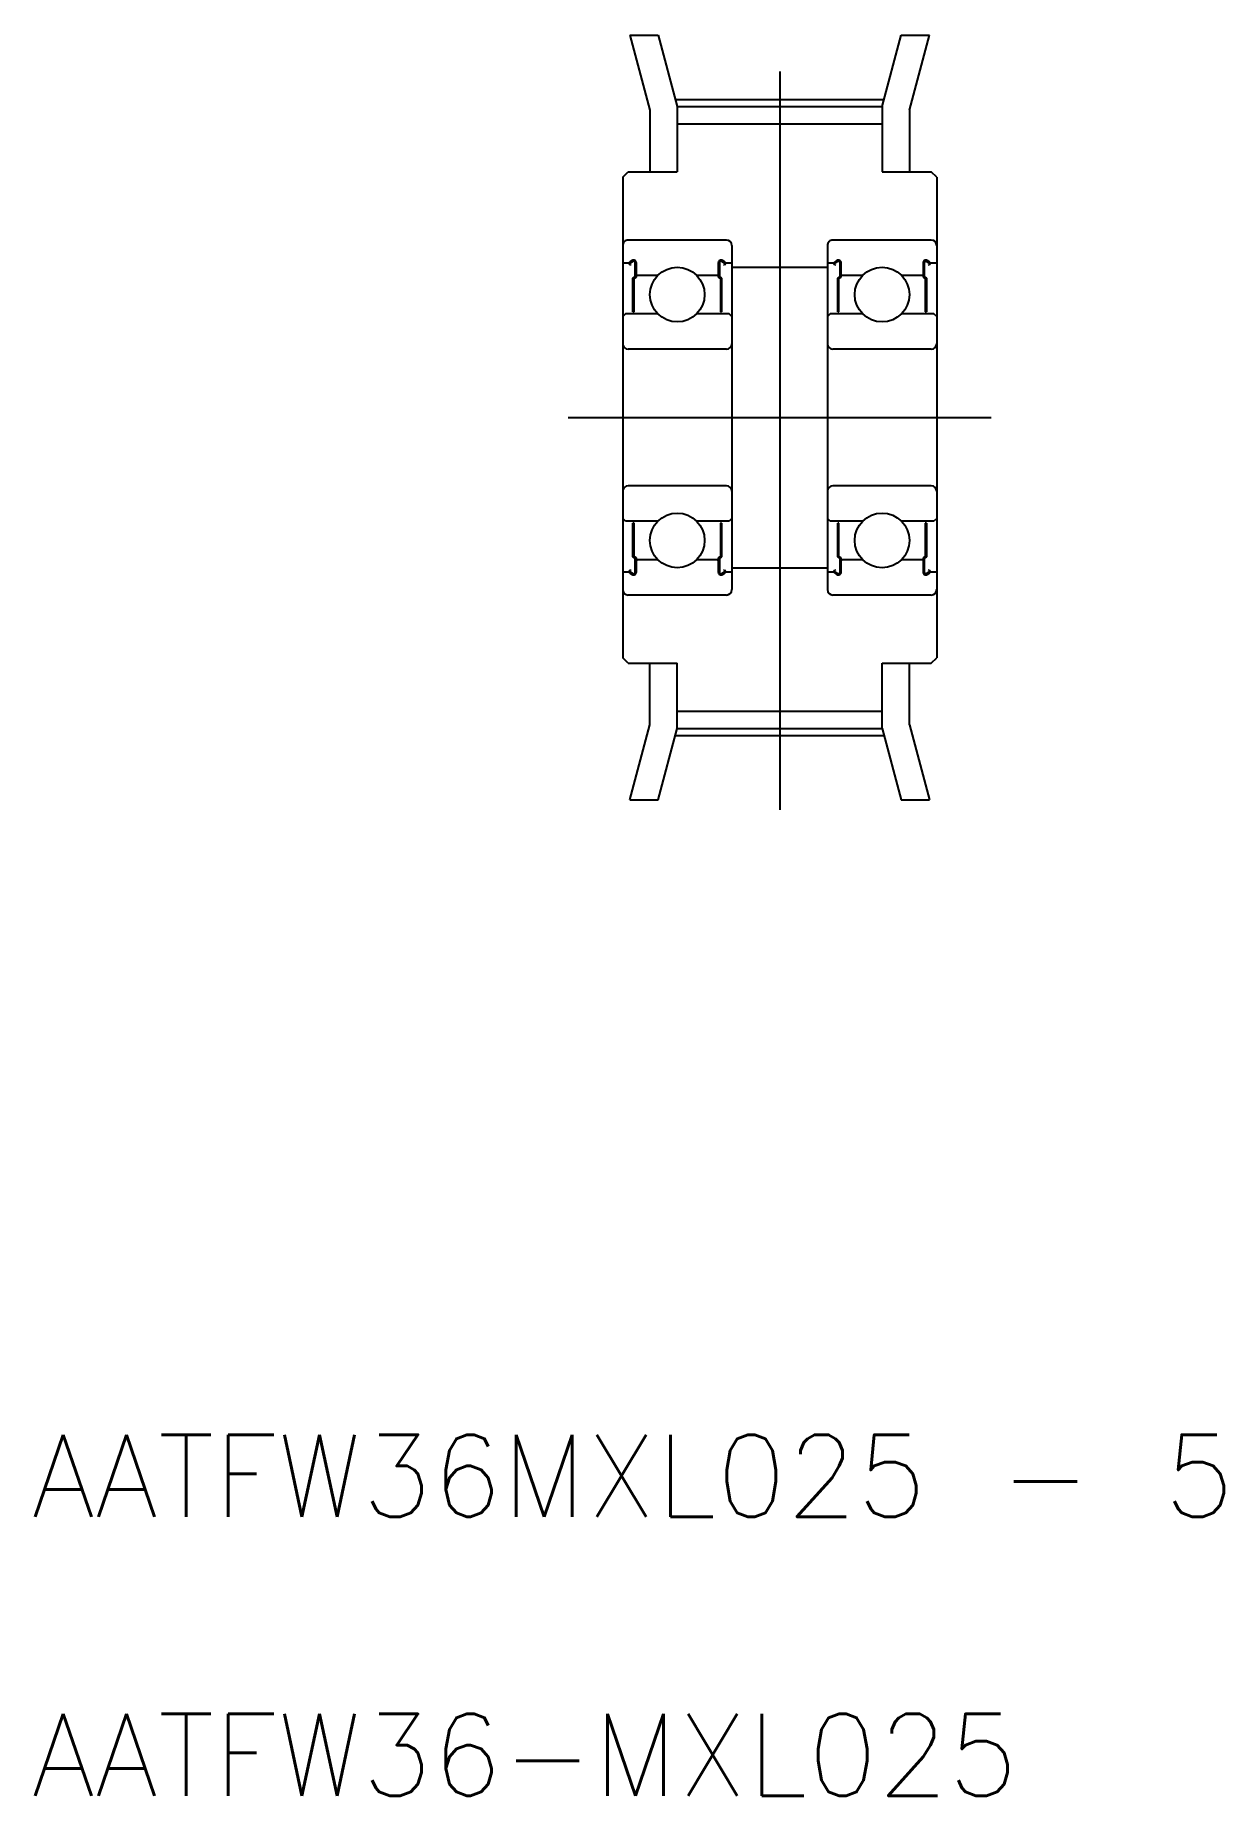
# Model space of a CAD drawing. Extents: x 22 to 65.5, y 0.3 to 64.8.
import ezdxf
from ezdxf.enums import TextEntityAlignment as Align

# ---------------------------------------------------------------- set-up
doc = ezdxf.new("R2010")
doc.units = 0
doc.linetypes.add('CENTER', pattern=[50.8, 31.75, -6.35, 6.35, -6.35])
doc.layers.get('0').update_dxf_attribs({"linetype": 'CONTINUOUS'})
doc.layers.add('CENTER', color=1, linetype='CONTINUOUS')
doc.styles.get("Standard").update_dxf_attribs({"font": 'txt.shx', "bigfont": 'bigfont.shx'})

msp = doc.modelspace()

# ---------------------------------------------------------------- linework, layer by layer
at = {"color": 7, "linetype": 'CONTINUOUS'}
for p, q in [((43.763, 64.784), (44.498, 62.042)), ((43.763, 64.784), (44.798, 64.784)), ((44.798, 64.784), (45.498, 62.174)), ((52.998, 62.174), (53.697, 64.784)), ((53.697, 64.784), (54.732, 64.784)), ((53.998, 62.042), (54.732, 64.784)), ((44.498, 62.042), (44.498, 59.784)), ((45.498, 62.174), (52.998, 62.174)), ((45.498, 62.174), (45.498, 59.784)), ((52.998, 62.174), (52.998, 59.784)), ((53.998, 62.042), (53.998, 59.784)), ((45.498, 61.534), (52.998, 61.534)), ((43.498, 59.584), (43.698, 59.784)), ((43.498, 59.584), (43.498, 41.984)), ((43.698, 59.784), (45.498, 59.784)), ((52.998, 59.784), (54.798, 59.784)), ((54.998, 59.584), (54.798, 59.784)), ((54.998, 59.584), (54.998, 41.984)), ((43.498, 57.084), (43.498, 44.484)), ((47.298, 57.284), (43.698, 57.284)), ((47.498, 57.084), (47.498, 44.484)), ((50.998, 57.084), (50.998, 44.484)), ((54.798, 57.284), (51.198, 57.284)), ((54.998, 57.084), (54.998, 44.484)), ((43.498, 56.464), (43.528, 56.434)), ((43.728, 56.434), (43.528, 56.434)), ((43.768, 56.366), (43.743, 56.391)), ((43.843, 56.53), (43.75, 56.468)), ((43.768, 56.366), (43.796, 56.395)), ((43.796, 56.395), (43.77, 56.419)), ((43.865, 56.496), (43.772, 56.435)), ((43.958, 55.944), (43.958, 56.446)), ((43.998, 55.924), (43.998, 56.446)), ((46.998, 56.446), (46.998, 55.924)), ((47.038, 56.446), (47.038, 55.944)), ((47.224, 56.435), (47.131, 56.496)), ((47.246, 56.468), (47.153, 56.53)), ((47.225, 56.419), (47.199, 56.395)), ((47.199, 56.395), (47.227, 56.366)), ((47.253, 56.391), (47.227, 56.366)), ((47.468, 56.434), (47.268, 56.434)), ((47.498, 56.464), (47.468, 56.434)), ((47.498, 56.284), (50.998, 56.284)), ((50.998, 56.464), (51.028, 56.434)), ((51.228, 56.434), (51.028, 56.434)), ((51.268, 56.366), (51.243, 56.391)), ((51.343, 56.53), (51.25, 56.468)), ((51.268, 56.366), (51.296, 56.395)), ((51.296, 56.395), (51.27, 56.419)), ((51.365, 56.496), (51.272, 56.435)), ((51.458, 55.944), (51.458, 56.446)), ((51.498, 55.924), (51.498, 56.446)), ((54.498, 56.446), (54.498, 55.924)), ((54.538, 56.446), (54.538, 55.944)), ((54.724, 56.435), (54.631, 56.496)), ((54.746, 56.468), (54.653, 56.53)), ((54.725, 56.419), (54.699, 56.395)), ((54.699, 56.395), (54.727, 56.366)), ((54.753, 56.391), (54.727, 56.366)), ((54.968, 56.434), (54.768, 56.434)), ((54.998, 56.464), (54.968, 56.434)), ((43.874, 55.882), (43.958, 55.944)), ((43.874, 54.656), (43.874, 55.882)), ((43.914, 55.862), (43.998, 55.924)), ((43.914, 54.656), (43.914, 55.862)), ((44.028, 55.984), (43.998, 56.014)), ((44.784, 55.984), (44.028, 55.984)), ((46.968, 55.984), (46.212, 55.984)), ((46.998, 56.014), (46.968, 55.984)), ((46.998, 55.924), (47.081, 55.862)), ((47.038, 55.944), (47.121, 55.882)), ((47.081, 55.862), (47.081, 54.656)), ((47.121, 55.882), (47.121, 54.656)), ((51.374, 55.882), (51.458, 55.944)), ((51.374, 54.656), (51.374, 55.882)), ((51.414, 55.862), (51.498, 55.924)), ((51.414, 54.656), (51.414, 55.862)), ((51.528, 55.984), (51.498, 56.014)), ((52.284, 55.984), (51.528, 55.984)), ((54.468, 55.984), (53.712, 55.984)), ((54.498, 56.014), (54.468, 55.984)), ((54.498, 55.924), (54.581, 55.862)), ((54.538, 55.944), (54.621, 55.882)), ((54.581, 55.862), (54.581, 54.656)), ((54.621, 55.882), (54.621, 54.656)), ((43.598, 54.584), (43.498, 54.484)), ((44.784, 54.584), (43.598, 54.584)), ((43.874, 54.656), (43.914, 54.656)), ((47.398, 54.584), (46.212, 54.584)), ((47.081, 54.656), (47.121, 54.656)), ((47.498, 54.484), (47.398, 54.584)), ((51.098, 54.584), (50.998, 54.484)), ((52.284, 54.584), (51.098, 54.584)), ((51.374, 54.656), (51.414, 54.656)), ((54.898, 54.584), (53.712, 54.584)), ((54.581, 54.656), (54.621, 54.656)), ((54.998, 54.484), (54.898, 54.584)), ((47.298, 53.284), (43.698, 53.284)), ((54.798, 53.284), (51.198, 53.284)), ((47.298, 48.284), (43.698, 48.284)), ((54.798, 48.284), (51.198, 48.284)), ((43.598, 46.984), (43.498, 47.084)), ((47.498, 47.084), (47.398, 46.984)), ((51.098, 46.984), (50.998, 47.084)), ((54.998, 47.084), (54.898, 46.984)), ((44.784, 46.984), (43.598, 46.984)), ((43.874, 45.685), (43.874, 46.911)), ((43.914, 46.911), (43.874, 46.911)), ((43.914, 45.706), (43.914, 46.911)), ((47.398, 46.984), (46.212, 46.984)), ((47.081, 46.911), (47.081, 45.706)), ((47.121, 46.911), (47.081, 46.911)), ((47.121, 46.911), (47.121, 45.685)), ((52.284, 46.984), (51.098, 46.984)), ((51.414, 46.911), (51.374, 46.911)), ((51.374, 45.685), (51.374, 46.911)), ((51.414, 45.706), (51.414, 46.911)), ((54.898, 46.984), (53.712, 46.984)), ((54.621, 46.911), (54.581, 46.911)), ((54.581, 46.911), (54.581, 45.706)), ((54.621, 46.911), (54.621, 45.685)), ((43.498, 45.104), (43.528, 45.134)), ((43.528, 45.134), (43.728, 45.134)), ((43.743, 45.177), (43.768, 45.202)), ((43.796, 45.173), (43.768, 45.202)), ((43.77, 45.148), (43.796, 45.173)), ((43.772, 45.133), (43.865, 45.071)), ((43.958, 45.623), (43.874, 45.685)), ((43.998, 45.643), (43.914, 45.706)), ((43.958, 45.121), (43.958, 45.623)), ((43.998, 45.121), (43.998, 45.643)), ((43.998, 45.554), (44.028, 45.584)), ((44.028, 45.584), (44.784, 45.584)), ((46.212, 45.584), (46.968, 45.584)), ((46.968, 45.584), (46.998, 45.554)), ((47.081, 45.706), (46.998, 45.643)), ((46.998, 45.643), (46.998, 45.121)), ((47.121, 45.685), (47.038, 45.623)), ((47.038, 45.623), (47.038, 45.121)), ((47.131, 45.071), (47.224, 45.133)), ((47.227, 45.202), (47.199, 45.173)), ((47.199, 45.173), (47.225, 45.148)), ((47.227, 45.202), (47.253, 45.177)), ((47.268, 45.134), (47.468, 45.134)), ((47.498, 45.104), (47.468, 45.134)), ((47.498, 45.284), (50.998, 45.284)), ((50.998, 45.104), (51.028, 45.134)), ((51.028, 45.134), (51.228, 45.134)), ((51.243, 45.177), (51.268, 45.202)), ((51.296, 45.173), (51.268, 45.202)), ((51.27, 45.148), (51.296, 45.173)), ((51.272, 45.133), (51.365, 45.071)), ((51.458, 45.623), (51.374, 45.685)), ((51.498, 45.643), (51.414, 45.706)), ((51.458, 45.121), (51.458, 45.623)), ((51.498, 45.121), (51.498, 45.643)), ((51.498, 45.554), (51.528, 45.584)), ((51.528, 45.584), (52.284, 45.584)), ((53.712, 45.584), (54.468, 45.584)), ((54.468, 45.584), (54.498, 45.554)), ((54.581, 45.706), (54.498, 45.643)), ((54.498, 45.643), (54.498, 45.121)), ((54.621, 45.685), (54.538, 45.623)), ((54.538, 45.623), (54.538, 45.121)), ((54.631, 45.071), (54.724, 45.133)), ((54.727, 45.202), (54.699, 45.173)), ((54.699, 45.173), (54.725, 45.148)), ((54.727, 45.202), (54.753, 45.177)), ((54.768, 45.134), (54.968, 45.134)), ((54.998, 45.104), (54.968, 45.134)), ((43.75, 45.099), (43.843, 45.038)), ((47.153, 45.038), (47.246, 45.099)), ((51.25, 45.099), (51.343, 45.038)), ((54.653, 45.038), (54.746, 45.099)), ((47.298, 44.284), (43.698, 44.284)), ((54.798, 44.284), (51.198, 44.284)), ((43.698, 41.784), (43.498, 41.984)), ((54.798, 41.784), (54.998, 41.984)), ((43.698, 41.784), (45.498, 41.784)), ((44.498, 39.525), (44.498, 41.784)), ((45.498, 39.394), (45.498, 41.784)), ((52.998, 39.394), (52.998, 41.784)), ((52.998, 41.784), (54.798, 41.784)), ((53.998, 39.525), (53.998, 41.784)), ((45.498, 40.034), (52.998, 40.034)), ((43.763, 36.784), (44.498, 39.525)), ((44.798, 36.784), (45.498, 39.394)), ((45.498, 39.394), (52.998, 39.394)), ((52.998, 39.394), (53.697, 36.784)), ((53.998, 39.525), (54.732, 36.784)), ((43.763, 36.784), (44.798, 36.784)), ((53.697, 36.784), (54.732, 36.784))]:
    msp.add_line(p, q, dxfattribs=at)
for centre in [(45.498, 55.284), (52.998, 55.284), (45.498, 46.284), (52.998, 46.284)]:
    msp.add_circle(centre, 1, dxfattribs=at)
for centre, radius, start, end in [((43.698, 57.084), 0.2, 90, 180.00001), ((47.298, 57.084), 0.2, 0, 90), ((51.198, 57.084), 0.2, 90, 180.00001), ((54.798, 57.084), 0.2, 0, 90), ((43.777, 56.427), 0.05, 123.51921, 226.06067), ((43.777, 56.427), 0.01, 123.5173, 226.06062), ((43.898, 56.446), 0.1, 0, 123.51926), ((43.898, 56.446), 0.06, 0, 123.519), ((47.098, 56.446), 0.1, 56.48067, 179.99989), ((47.098, 56.446), 0.06, 56.48097, 179.99989), ((47.218, 56.427), 0.01, 313.93921, 56.48267), ((47.218, 56.427), 0.05, 313.93921, 56.4807), ((51.277, 56.427), 0.05, 123.51921, 226.06067), ((51.277, 56.427), 0.01, 123.5173, 226.06062), ((51.398, 56.446), 0.1, 0, 123.51926), ((51.398, 56.446), 0.06, 0, 123.519), ((54.598, 56.446), 0.1, 56.48067, 179.99989), ((54.598, 56.446), 0.06, 56.48097, 179.99989), ((54.718, 56.427), 0.01, 313.93921, 56.48267), ((54.718, 56.427), 0.05, 313.93921, 56.4807), ((43.698, 53.484), 0.2, 180.00001, 270), ((47.298, 53.484), 0.2, 270, 0), ((51.198, 53.484), 0.2, 180.00001, 270), ((54.798, 53.484), 0.2, 270, 0), ((43.698, 48.084), 0.2, 90, 180), ((47.298, 48.084), 0.2, 0, 90), ((51.198, 48.084), 0.2, 90, 180), ((54.798, 48.084), 0.2, 0, 90), ((43.777, 45.141), 0.05, 133.93896, 236.48021), ((43.777, 45.141), 0.01, 133.93744, 236.47961), ((47.218, 45.141), 0.01, 303.52026, 46.06253), ((47.218, 45.141), 0.05, 303.51953, 46.061), ((51.277, 45.141), 0.05, 133.93896, 236.48021), ((51.277, 45.141), 0.01, 133.93744, 236.47961), ((54.718, 45.141), 0.01, 303.52026, 46.06253), ((54.718, 45.141), 0.05, 303.51953, 46.061), ((43.898, 45.121), 0.1, 236.48053, 0), ((43.898, 45.121), 0.06, 236.48065, 0), ((47.098, 45.121), 0.1, 179.99995, 303.51929), ((47.098, 45.121), 0.06, 179.99995, 303.51929), ((51.398, 45.121), 0.1, 236.48053, 0), ((51.398, 45.121), 0.06, 236.48065, 0), ((54.598, 45.121), 0.1, 179.99995, 303.51929), ((54.598, 45.121), 0.06, 179.99995, 303.51929), ((43.698, 44.484), 0.2, 180, 270), ((47.298, 44.484), 0.2, 270, 0), ((51.198, 44.484), 0.2, 180, 270), ((54.798, 44.484), 0.2, 270, 0)]:
    msp.add_arc(centre, radius, start, end, dxfattribs=at)
at = {"layer": 'CENTER', "color": 1, "linetype": 'CENTER'}
for p, q in [((49.248, 63.452), (49.248, 36.42)), ((45.429, 62.429), (53.066, 62.429)), ((41.498, 50.784), (56.998, 50.784)), ((45.429, 39.139), (53.066, 39.139))]:
    msp.add_line(p, q, dxfattribs=at)

# ---------------------------------------------------------------- texts
at = {"color": 7, "linetype": 'CONTINUOUS'}
for s, p in [('AATFW36MXL025 - 5', (21.852, 9.634)), ('AATFW36-MXL025', (21.852, -0.586))]:
    msp.add_text(s, height=3, dxfattribs=at).set_placement(p, align=Align.BOTTOM_LEFT)

doc.saveas('drawing.dxf')
